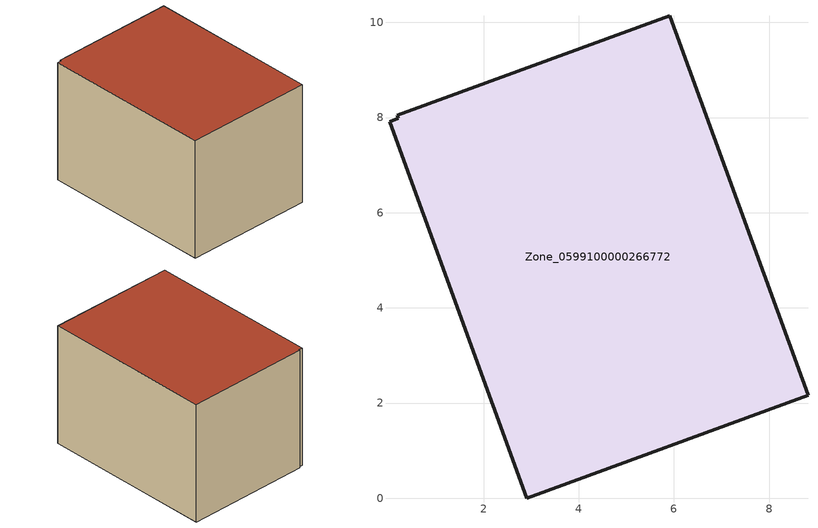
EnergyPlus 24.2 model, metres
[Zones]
Zone_0599100000266772
 floor ground (C_G): 0.02,7.92 0.21,7.98 0.19,8.05 5.91,10.14 8.82,2.16 2.91,0 z3.86
 wall outside (C_F): 8.82,2.16 5.91,10.14 0.19,8.05 0.21,7.98 0.02,7.92 2.91,0 8.82,2.16 z3.86:9.8
 roof outside (C_R): 0.21,7.98 0.02,7.92 2.91,0 8.82,2.16 5.91,10.14 0.19,8.05 z9.8
[BUILDING]
Pand.0599100000266772: North Axis=0; Terrain=City; Loads Convergence Tolerance Value=0.04; Temperature Convergence Tolerance Value=0.4; Solar Distribution=FullExterior; Maximum Number of Warmup Days=25; Minimum Number of Warmup Days=1
[Site:Location]
Rotterdam.The.Hague.AP_ZH_NLD Design_Conditions: Latitude=51.96; Longitude=4.45; Time Zone=1; Elevation=-4.5
[SITE:GROUNDTEMPERATURE:BUILDINGSURFACE]
18, 18, 18, 18, 18, 18, 18, 18, 18, 18, 18, 18
[MATERIAL] Thermal Absorptance=0.9; Solar Absorptance=0.7; Visible Absorptance=0.7
Name | Roughness | Thickness | Conductivity | Density | Specific Heat
G.TC.1946-1964 | MediumSmooth | 0.15 | 1 | 540 | 1210
F.TC.1946-1964 | Rough | 0.3 | 0.857143 | 1920 | 840
R.TC.1946-1964 | MediumRough | 0.2 | 0.235294 | 1500 | 1000
[CONSTRUCTION]
C_G: G.TC.1946-1964
C_F: F.TC.1946-1964
C_R: R.TC.1946-1964
[ZONE]
Zone_0599100000266772: Type=1; Multiplier=1; Ceiling Height=Autocalculate; Volume=Autocalculate; Floor Area=autocalculate; Part of Total Floor Area=Yes
[ZONEINFILTRATION:DESIGNFLOWRATE]
Infil_Zone_0599100000266772: Zone or ZoneList or Space or SpaceList=Zone_0599100000266772; Schedule=AlwaysOn; Design Flow Rate Calculation Method=Flow/Area; Flow Rate per Floor Area=0.003; Constant Term Coefficient=1; Temperature Term Coefficient=0; Velocity Term Coefficient=0; Velocity Squared Term Coefficient=0
[HVACTEMPLATE:ZONE:IDEALLOADSAIRSYSTEM]
Zone_0599100000266772: Maximum Heating Supply Air Temperature=50; Minimum Cooling Supply Air Temperature=13; Maximum Heating Supply Air Humidity Ratio=0.0156; Minimum Cooling Supply Air Humidity Ratio=0.0077; Heating Limit=NoLimit; Cooling Limit=NoLimit; Dehumidification Control Type=ConstantSensibleHeatRatio; Cooling Sensible Heat Ratio=0.7; Dehumidification Setpoint=60; Humidification Control Type=None; Humidification Setpoint=30; Outdoor Air Method=None; Outdoor Air Flow Rate per Person=0.00944; Outdoor Air Flow Rate per Zone Floor Area=0; Outdoor Air Flow Rate per Zone=0; Demand Controlled Ventilation Type=None; Outdoor Air Economizer Type=NoEconomizer; Heat Recovery Type=None; Sensible Heat Recovery Effectiveness=0.7; Latent Heat Recovery Effectiveness=0.65
[ZONECONTROL:THERMOSTAT]
ThermostatControl_Zone_0599100000266772: Zone or ZoneList=Zone_0599100000266772; Control Type Schedule=DualSetpointControlType; Control 1=Thermostat_Zone_0599100000266772; Temperature Difference Between Cutout And Setpoint=0
[THERMOSTATSETPOINT:DUALSETPOINT]
Thermostat_Zone_0599100000266772: Heating Setpoint Temperature Schedule=HeatingSetpoint_Zone_0599100000266772; Cooling Setpoint Temperature Schedule=CoolingSetpoint_Zone_0599100000266772
[SCHEDULE:COMPACT]
HeatingSetpoint_Zone_0599100000266772: Through: 12/31, For: AllDays, Until: 24:00, 21
CoolingSetpoint_Zone_0599100000266772: Through: 12/31, For: AllDays, Until: 24:00, 24
DualSetpointControlType: Through: 12/31, For: AllDays, Until: 24:00, 4
AlwaysOn: Through: 12/31, For: AllDays, Until: 24:00, 1
